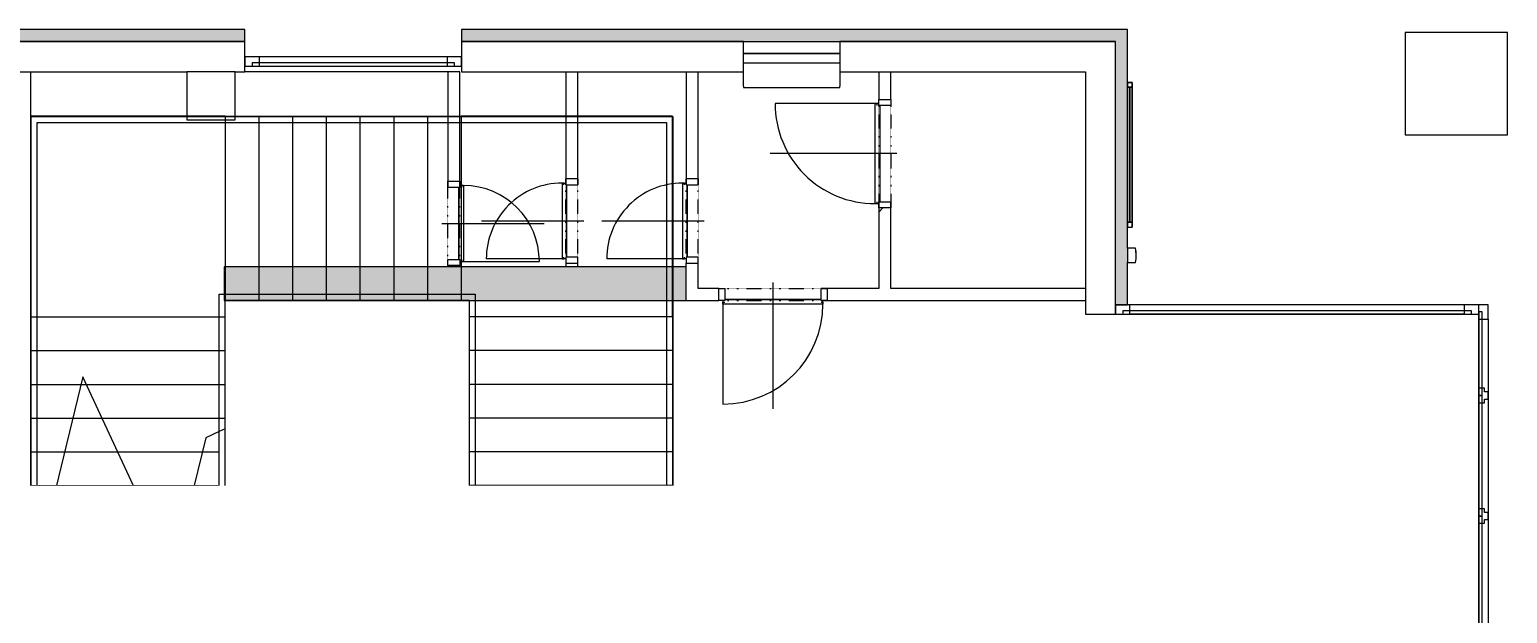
# Model space of a CAD drawing. Header units: millimetres. Extents: x -2861 to 222032, y -45352 to 20466.
# Drawn here: x 109674 to 121946, y 4064 to 8910 of the extents above; entities that cross this region are included whole.
import ezdxf

# ---------------------------------------------------------------- set-up
doc = ezdxf.new("R2010")
doc.units = ezdxf.units.MM
doc.linetypes.add('Čerchovaná se dvěma tečkami', pattern=[2.59, 1, -0.53, 0, -0.53, 0, -0.53])
for name, color, linetype, lineweight in [('A-DOOR', 31, 'Continuous', 13), ('A-DOOR-FRAM', 31, 'Continuous', 25), ('A-FLOR', 192, 'Continuous', 13), ('A-FLOR-HRAL', 11, 'Continuous', 13), ('A-GENM', 13, 'Continuous', 13), ('A-GLAZ', 151, 'Continuous', 13), ('A-GLAZ-CURT', 52, 'Continuous', 13), ('A-GLAZ-CWMG', 51, 'Continuous', 13), ('A-WALL', 113, 'Continuous', 13), ('A-WALL-PATT', 111, 'Continuous', 35), ('G-ANNO-TEXT', 231, 'Continuous', 9), ('S-COLS', 52, 'Continuous', 13), ('S-STRS', 31, 'Continuous', 13), ('S-STRS-MBND', 31, 'Continuous', 9)]:
    doc.layers.add(name, color=color, linetype=linetype, lineweight=lineweight)
doc.styles.add('Arial_3', font='arial.ttf', dxfattribs={"height": 5000})

# ---------------------------------------------------------------- blocks, each defined once
blk = doc.blocks.new('Betonový čtvercový sloup - 850 x 850-1550239-Mapka _ závislý 7')
at = {"layer": 'S-COLS', "lineweight": 9}
for p, q in [((425, 425), (-425, 425)), ((-425, 425), (-425, -425)), ((425, -425), (425, 425)), ((-425, -425), (425, -425))]:
    blk.add_line(p, q, dxfattribs=at)
blk = doc.blocks.new('ST_panel_sklo - ST_panel_sklo-2037201-Mapka _ závislý 7')
at = {"layer": 'A-GLAZ-CURT', "lineweight": 9}
for p, q in [((1448, 28), (-1448, 28)), ((-1448, 28), (-1448, 0)), ((-1448, 0), (1448, 0)), ((1448, 0), (1448, 28))]:
    blk.add_line(p, q, dxfattribs=at)
blk = doc.blocks.new('ST_panel_sklo - ST_panel_sklo-1403568-Mapka _ závislý 7')
at = {"layer": 'A-GLAZ-CURT', "lineweight": 9}
for p, q in [((500, 0), (-500, 0)), ((-500, 0), (-500, -28)), ((500, -28), (500, 0)), ((-500, -28), (500, -28))]:
    blk.add_line(p, q, dxfattribs=at)
blk = doc.blocks.new('ST_panel_sklo - ST_panel_sklo-2042996-Mapka _ závislý 7')
at = {"layer": 'A-GLAZ-CURT', "lineweight": 9}
for p, q in [((347, 0), (-347, 0)), ((-347, 0), (-347, -28)), ((347, -28), (347, 0)), ((-347, -28), (347, -28))]:
    blk.add_line(p, q, dxfattribs=at)
blk = doc.blocks.new('OKNO_1k - OKNO_1k_800x900-2034290-Mapka _ závislý 7')
at = {"layer": 'A-GLAZ', "lineweight": 9}
for p, q in [((-400, 126), (400, 126)), ((-400, 25), (-400, 126)), ((400, 126), (400, 25)), ((400, 25), (-400, 25)), ((-400, 25), (400, 25)), ((-400, -55), (-400, 25)), ((400, 25), (400, -55)), ((400, -55), (-400, -55))]:
    blk.add_line(p, q, dxfattribs=at)
blk = doc.blocks.new('parapet s nosem_vnitní - parapet s nosem_vnitní-1280353-Mapka _ závislý 7')
at = {"layer": 'A-GENM', "lineweight": 9}
for p, q in [((-400, -190), (-400, 0)), ((400, 0), (400, -190)), ((-400, -190), (-400, -200)), ((-400, -200), (400, -200)), ((-400, -200), (400, -200)), ((400, -200), (400, -190))]:
    blk.add_line(p, q, dxfattribs=at)
blk = doc.blocks.new('DPS_panel_plný - DPS_panel_plný-1380643-Mapka _ závislý 7')
at = {"layer": 'A-GLAZ-CURT', "lineweight": 9}
for p, q in [((840, 28), (-840, 28)), ((-840, 28), (-840, 0)), ((-840, 0), (840, 0)), ((840, 0), (840, 28))]:
    blk.add_line(p, q, dxfattribs=at)
blk = doc.blocks.new('Rectangular Mullion - Rectangular Mullion-Loc wall 49 Bottom 120mm 02-1380641-Mapka _ závislý 7')
at = {"layer": 'A-GLAZ-CWMG', "lineweight": 9}
for p, q in [((20783, 8685), (19223, 8685)), ((20783, 8605), (19223, 8605))]:
    blk.add_line(p, q, dxfattribs=at)
blk = doc.blocks.new('Rectangular Mullion - Rectangular Mullion-Loc wall 49 Bottom 120mm 02-1380644-Mapka _ závislý 7')
at = {"layer": 'A-GLAZ-CWMG', "lineweight": 9}
for p, q in [((-120, -79), (-120, 1)), ((-120, 1), (0, 1)), ((0, 1), (0, -79)), ((0, -79), (-120, -79))]:
    blk.add_line(p, q, dxfattribs=at)
blk = doc.blocks.new('Rectangular Mullion - Rectangular Mullion-Loc wall 49 Bottom 120mm 02-1380654-Mapka _ závislý 7')
at = {"layer": 'A-GLAZ-CWMG', "lineweight": 9}
for p, q in [((0, 1), (-120, 1)), ((-120, 1), (-120, -79)), ((0, -79), (0, 1)), ((-120, -79), (0, -79))]:
    blk.add_line(p, q, dxfattribs=at)
blk = doc.blocks.new('Rectangular Mullion - Rectangular Mullion-Loc wall 49 Bottom 120mm 02-1403882-Mapka _ závislý 7')
at = {"layer": 'A-GLAZ-CWMG', "lineweight": 9}
for p, q in [((29347, 5813), (29347, 4933)), ((29427, 5873), (29427, 4873))]:
    blk.add_line(p, q, dxfattribs=at)
blk = doc.blocks.new('Rectangular Mullion - Rectangular Mullion-Loc wall 49 Bottom 120mm 02-2042995-Mapka _ závislý 7')
at = {"layer": 'A-GLAZ-CWMG', "lineweight": 9}
for p, q in [((29347, 6507), (29347, 5933)), ((29427, 6507), (29427, 5873))]:
    blk.add_line(p, q, dxfattribs=at)
blk = doc.blocks.new('Rectangular Mullion - Rectangular Mullion-Loc wall 49 Bottom 120mm 02-1403919-Mapka _ závislý 7')
at = {"layer": 'A-GLAZ-CWMG', "lineweight": 9}
for p, q in [((-120, -1), (-120, 79)), ((-120, 79), (0, 79)), ((0, 79), (0, -1)), ((0, -1), (-120, -1))]:
    blk.add_line(p, q, dxfattribs=at)
blk = doc.blocks.new('Rectangular Mullion - Rectangular Mullion-Loc wall 49 Bottom 120mm-1403881-Mapka _ závislý 7')
at = {"layer": 'A-GLAZ-CWMG', "lineweight": 9}
for p, q in [((-60, -1), (-60, 49)), ((-60, 49), (-30, 49)), ((-30, 49), (-30, 79)), ((-30, 79), (30, 79)), ((30, 79), (30, 49)), ((30, 49), (60, 49)), ((60, 49), (60, -1)), ((60, -1), (-60, -1))]:
    blk.add_line(p, q, dxfattribs=at)
blk = doc.blocks.new('Rectangular Mullion - Rectangular Mullion-Loc wall 49 Bottom 120mm-V145-Mapka _ závislý 7')
at = {"layer": 'A-GLAZ-CWMG', "lineweight": 9}
for p, q in [((-60, -1), (-60, 49)), ((-60, 49), (-30, 49)), ((-30, 49), (-30, 79)), ((-30, 79), (30, 79)), ((30, 79), (30, 49)), ((30, 49), (60, 49)), ((60, 49), (60, -1)), ((60, -1), (-60, -1))]:
    blk.add_line(p, q, dxfattribs=at)
blk = doc.blocks.new('Rectangular Mullion - Rectangular Mullion-Loc wall 49 Bottom 120mm 02-2037200-Mapka _ závislý 7')
at = {"layer": 'A-GLAZ-CWMG', "lineweight": 9}
for p, q in [((29228, 6627), (26452, 6627)), ((29228, 6547), (26452, 6547))]:
    blk.add_line(p, q, dxfattribs=at)
blk = doc.blocks.new('Rectangular Mullion - Rectangular Mullion-Loc wall 49 Bottom 120mm 02-1403604-Mapka _ závislý 7')
at = {"layer": 'A-GLAZ-CWMG', "lineweight": 9}
for p, q in [((-120, -79), (-120, 1)), ((-120, 1), (0, 1)), ((0, 1), (0, -79)), ((0, -79), (-120, -79))]:
    blk.add_line(p, q, dxfattribs=at)
blk = doc.blocks.new('Rectangular Mullion - Rectangular Mullion-Loc wall 49 Bottom 120mm 02-1403605-Mapka _ závislý 7')
at = {"layer": 'A-GLAZ-CWMG', "lineweight": 9}
for p, q in [((0, 1), (-120, 1)), ((-120, 1), (-120, -79)), ((0, -79), (0, 1)), ((-120, -79), (0, -79))]:
    blk.add_line(p, q, dxfattribs=at)
blk = doc.blocks.new('Informační tabule - Informační tabule-1630104-Mapka _ závislý 7')
at = {"layer": 'A-GENM', "lineweight": 9}
for p, q in [((26432, 8471), (26432, 7271)), ((26432, 7271), (26432, 8471)), ((26472, 8471), (26432, 8471)), ((26432, 8471), (26472, 8471)), ((26472, 8471), (26472, 7271)), ((26472, 7271), (26472, 8471)), ((26432, 8431), (26432, 7311)), ((26432, 7311), (26432, 8431)), ((26452, 8431), (26432, 8431)), ((26432, 8431), (26452, 8431)), ((26432, 8431), (26432, 7311)), ((26432, 7311), (26432, 8431)), ((26472, 8431), (26432, 8431)), ((26432, 8431), (26472, 8431)), ((26452, 8431), (26452, 7311)), ((26452, 7311), (26452, 8431)), ((26472, 8431), (26452, 8431)), ((26452, 8431), (26472, 8431)), ((26452, 8431), (26452, 7311)), ((26452, 7311), (26452, 8431)), ((26472, 8431), (26472, 7311)), ((26472, 7311), (26472, 8431)), ((26472, 8431), (26472, 7311)), ((26472, 7311), (26472, 8431)), ((26452, 7311), (26432, 7311)), ((26452, 7311), (26432, 7311)), ((26432, 7311), (26472, 7311)), ((26432, 7311), (26472, 7311)), ((26432, 7271), (26472, 7271)), ((26432, 7271), (26472, 7271)), ((26472, 7311), (26452, 7311)), ((26472, 7311), (26452, 7311))]:
    blk.add_line(p, q, dxfattribs=at)
blk = doc.blocks.new('Nástěnný zvonek - Typ 1-1638298-Mapka _ závislý 7')
at = {"layer": 'A-GENM', "lineweight": 9}
for p, q in [((65, 141), (65, 75)), ((185, 75), (185, 142)), ((65, 75), (185, 75))]:
    blk.add_line(p, q, dxfattribs=at)
for start, end in [(78.4414, 102.2316), (81.0091, 99.6582), (81.0091, 99.6582), (81.0091, 99.6582), (81.0091, 99.6582), (81.0091, 99.6582), (81.0091, 99.6582), (81.0091, 99.6582), (81.0091, 99.6582), (81.0091, 99.6582), (81.0091, 99.6582), (81.0091, 99.6582), (81.0091, 99.6582), (81.0091, 99.6582), (81.0091, 99.6582), (81.0091, 99.6582), (81.0091, 99.6582)]:
    blk.add_arc((127, -144), 291, start, end, dxfattribs=at)
blk = doc.blocks.new('DVERE_1k_oblozka - DD03_01_600x1970_koupelna-1549500-Mapka _ závislý 7')
at = {"layer": 'A-DOOR', "lineweight": 9}
for p, q in [((0, -103), (0, 747)), ((-315, 47), (-315, 707)), ((-300, 47), (-350, 47)), ((-350, 47), (-350, -53)), ((315, 77), (-315, 77)), ((-315, 77), (-315, 62)), ((-315, 62), (-300, 62)), ((-300, -53), (-300, 47)), ((-300, 37), (300, 37)), ((205, 77), (-205, 77)), ((300, 62), (315, 62)), ((350, 47), (300, 47)), ((300, 47), (300, -53)), ((315, 62), (315, 77)), ((315, 77), (315, 47)), ((350, -53), (350, 47)), ((-350, -53), (-300, -53)), ((300, -53), (350, -53))]:
    blk.add_line(p, q, dxfattribs=at)
at = {"layer": 'A-DOOR', "linetype": 'Čerchovaná se dvěma tečkami', "lineweight": 9}
for p, q in [((-300, 47), (300, 47)), ((-300, -53), (300, -53))]:
    blk.add_line(p, q, dxfattribs=at)
at = {"layer": 'A-DOOR', "lineweight": 9}
blk.add_arc((-315, 77), 630, 360, 90, dxfattribs=at)
at = {"layer": 'A-DOOR-FRAM', "lineweight": 9}
for p, q in [((-300, 47), (-350, 47)), ((-300, -53), (-300, 47)), ((300, 47), (300, -53)), ((300, 47), (350, 47)), ((-350, -53), (-300, -53)), ((350, -53), (300, -53))]:
    blk.add_line(p, q, dxfattribs=at)
blk = doc.blocks.new('DVERE_1k_oblozka - DD03_01_600x1970_koupelna-1549499-Mapka _ závislý 7')
at = {"layer": 'A-DOOR', "lineweight": 9}
for p, q in [((-350, 53), (-300, 53)), ((-350, -47), (-350, 53)), ((-300, 53), (-300, -47)), ((0, 103), (0, -747)), ((300, 53), (350, 53)), ((300, -47), (300, 53)), ((350, 53), (350, -47)), ((-300, -47), (-350, -47)), ((-315, -47), (-315, -707)), ((-315, -62), (-300, -62)), ((-315, -77), (-315, -62)), ((315, -77), (-315, -77)), ((-300, -37), (300, -37)), ((205, -77), (-205, -77)), ((350, -47), (300, -47)), ((300, -62), (315, -62)), ((315, -77), (315, -47)), ((315, -62), (315, -77))]:
    blk.add_line(p, q, dxfattribs=at)
at = {"layer": 'A-DOOR', "linetype": 'Čerchovaná se dvěma tečkami', "lineweight": 9}
for p, q in [((-300, 53), (300, 53)), ((-300, -47), (300, -47))]:
    blk.add_line(p, q, dxfattribs=at)
at = {"layer": 'A-DOOR', "lineweight": 9}
blk.add_arc((-315, -77), 630, 270, 0, dxfattribs=at)
at = {"layer": 'A-DOOR-FRAM', "lineweight": 9}
for p, q in [((-350, 53), (-300, 53)), ((-300, 53), (-300, -47)), ((300, -47), (300, 53)), ((350, 53), (300, 53)), ((-300, -47), (-350, -47)), ((300, -47), (350, -47))]:
    blk.add_line(p, q, dxfattribs=at)
blk = doc.blocks.new('DVERE_1k_oblozka - DD03_01_800x1970_koupelna-1549492-Mapka _ závislý 7')
at = {"layer": 'A-DOOR', "lineweight": 9}
for p, q in [((-450, 53), (-400, 53)), ((-450, -47), (-450, 53)), ((-400, 53), (-400, -47)), ((0, 103), (0, -947)), ((400, 53), (450, 53)), ((400, -47), (400, 53)), ((450, 53), (450, -47)), ((-400, -47), (-450, -47)), ((-415, -47), (-415, -907)), ((-415, -62), (-400, -62)), ((-415, -77), (-415, -62)), ((415, -77), (-415, -77)), ((-400, -37), (400, -37)), ((305, -77), (-305, -77)), ((450, -47), (400, -47)), ((400, -62), (415, -62)), ((415, -77), (415, -47)), ((415, -62), (415, -77))]:
    blk.add_line(p, q, dxfattribs=at)
at = {"layer": 'A-DOOR', "linetype": 'Čerchovaná se dvěma tečkami', "lineweight": 9}
for p, q in [((-400, 53), (400, 53)), ((-400, -47), (400, -47))]:
    blk.add_line(p, q, dxfattribs=at)
at = {"layer": 'A-DOOR', "lineweight": 9}
blk.add_arc((-415, -77), 830, 270, 0, dxfattribs=at)
at = {"layer": 'A-DOOR-FRAM', "lineweight": 9}
for p, q in [((-450, 53), (-400, 53)), ((-400, 53), (-400, -47)), ((400, -47), (400, 53)), ((450, 53), (400, 53)), ((-400, -47), (-450, -47)), ((400, -47), (450, -47))]:
    blk.add_line(p, q, dxfattribs=at)
blk = doc.blocks.new('Typ horního madla - Horní madlo_Vnitřní_-2021614-Mapka _ závislý 7')
at = {"layer": 'A-FLOR-HRAL', "lineweight": 9}
for p, q in [((18888, 6715), (19013, 6715)), ((18888, 6590), (18888, 6715)), ((18938, 6665), (19013, 6665)), ((18938, 6590), (18938, 6665)), ((19013, 6715), (20898, 6715)), ((19013, 6665), (20898, 6665)), ((20898, 6715), (21015, 6715)), ((20898, 6665), (20965, 6665)), ((20965, 6665), (20965, 6526)), ((21015, 6715), (21015, 6526)), ((18888, 6526), (18888, 6590)), ((18888, 5574), (18888, 6526)), ((18938, 6526), (18938, 6590)), ((18938, 5597), (18938, 6526)), ((20965, 6526), (20965, 4846)), ((21015, 6526), (21015, 4846)), ((18938, 5597), (18888, 5574)), ((18888, 4846), (18888, 5574)), ((18938, 4846), (18938, 5597)), ((18888, 4846), (18938, 4846)), ((21015, 4846), (20965, 4846))]:
    blk.add_line(p, q, dxfattribs=at)
blk = doc.blocks.new('Typ horního madla - Horní madlo_Vnitřní_-2021630-Mapka _ závislý 7')
at = {"layer": 'A-FLOR-HRAL', "lineweight": 9}
for p, q in [((17327, 8190), (18658, 8190)), ((17327, 6526), (17327, 8190)), ((17377, 8140), (18658, 8140)), ((17377, 6526), (17377, 8140)), ((18658, 8190), (20898, 8190)), ((18658, 8140), (20898, 8140)), ((20898, 8190), (22655, 8190)), ((20898, 8140), (22605, 8140)), ((22605, 8140), (22605, 6806)), ((22655, 8190), (22655, 6806)), ((22605, 6806), (22605, 4846)), ((22655, 6806), (22655, 4846)), ((17327, 4846), (17327, 6526)), ((17377, 4869), (17377, 6526)), ((17377, 4869), (17327, 4846)), ((17327, 4846), (17377, 4846)), ((17327, 4846), (17327, 4846)), ((17377, 4846), (17377, 4869)), ((22655, 4846), (22605, 4846))]:
    blk.add_line(p, q, dxfattribs=at)
blk = doc.blocks.new('Betonový čtvercový sloup - 400 x 400-V166-Mapka _ závislý 7')
at = {"layer": 'S-COLS', "lineweight": 9}
h = blk.add_hatch(dxfattribs=at)
h.set_pattern_fill('FP_155', color=256, style=0, pattern_type=2)
h.set_pattern_definition([(45, (-18821, -8360), (-7184, 7184), []), (45, (-15948, -8360), (-7184, 7184), []), (45, (-10200, -8360), (-4310.5, 10058), [4064, -2032, 67, -1965])])
h.paths.add_polyline_path([(-200, -200), (200, -200), (200, 200), (-200, 200)])
for p, q in [((200, 200), (-200, 200)), ((-200, 200), (-200, -200)), ((200, -200), (200, 200)), ((-200, -200), (200, -200))]:
    blk.add_line(p, q, dxfattribs=at)

msp = doc.modelspace()

# ---------------------------------------------------------------- hatches: boundary and pattern name
at = {"layer": 'A-WALL-PATT', "lineweight": 9}
h = msp.add_hatch(color=256, dxfattribs=at)
h.paths.add_polyline_path([(118791.2, 8810.3), (118791.2, 8910.3), (113261.9, 8910.3), (113261.9, 8810.3), (118691.2, 8810.3)])
h.paths.add_polyline_path([(102771.2, 8810.3), (111461.9, 8810.3), (111461.9, 8910.3), (102771.2, 8910.3)])
h = msp.add_hatch(dxfattribs=at)
h.set_pattern_fill('FP_91', color=256, angle=-315, style=0, pattern_type=2)
h.set_pattern_definition([(225, (109478, 8810), (5747.4, -5747.4), []), (180, (100320, 6118), (-5747.4, -5747.4), [1016, -10478.7]), (225, (99304, 6118), (5747.4, -5747.4), [1016, -7112]), (270, (98586, 5400), (5747.4, -5747.4), [1016, -10478.7]), (315, (98586, 4384), (5747.4, 5747.4), [1016, -7112]), (180, (100320, 3665.3), (-5747.4, -5747.4), [1016, -10478.7]), (225, (101039, 4384), (5747.4, -5747.4), [1016, -7112]), (270, (101038.7, 5400), (5747.4, -5747.4), [1016, -10478.7]), (315, (100320, 6118), (5747.4, 5747.4), [1016, -7112]), (225, (97657, 2736.5), (5747.4, -5747.4), [2032, -6096])])
h.paths.add_polyline_path([(118441.2, 8560.3), (118691.2, 8560.3), (118691.2, 8810.3), (116402.6, 8810.3), (116402.6, 8560.3), (116824.8, 8560.3)])
h.paths.add_polyline_path([(103121.2, 8560.3), (105801.7, 8560.3), (105801.7, 8810.3), (102871.2, 8810.3), (102871.2, 8560.3)])
h.paths.add_polyline_path([(107021.7, 8560.3), (107021.7, 8810.3), (106601.7, 8810.3), (106601.7, 8560.3), (106936.3, 8560.3)])
h.paths.add_polyline_path([(114126.3, 8560.3), (115602.6, 8560.3), (115602.6, 8810.3), (113261.9, 8810.3), (113261.9, 8560.3)])
h.paths.add_polyline_path([(107821.7, 8560.3), (108271.7, 8577.6), (108271.7, 8810.3), (107821.7, 8810.3), (107821.7, 8604.7)])
h.paths.add_polyline_path([(109071.7, 8560.3), (111461.9, 8560.3), (111461.9, 8810.3), (109071.7, 8810.3), (109071.7, 8630.3)])
for points in [[(118791.2, 6626.8), (118791.2, 8810.3), (118691.2, 8810.3), (118691.2, 6626.8)], [(114226.3, 6661.4), (115126.3, 6661.4), (115126.3, 6941.4), (111290.5, 6941.4), (111290.5, 6661.4), (114126.3, 6661.4)]]:
    msp.add_hatch(color=256, dxfattribs=at).paths.add_polyline_path(points)
h = msp.add_hatch(dxfattribs=at)
h.set_pattern_fill('FP_73', color=256, style=0, pattern_type=2)
h.set_pattern_definition([(45, (92359, 0), (-4242.6, 4242.6), [])])
h.paths.add_polyline_path([(116824.8, 6761.4), (116824.8, 7430.3), (116724.8, 7430.3), (116724.8, 6761.4)])
h.paths.add_polyline_path([(116824.8, 8330.3), (116824.8, 8560.3), (116724.8, 8560.3), (116724.8, 8330.3)])
h = msp.add_hatch(dxfattribs=at)
h.set_pattern_fill('FP_122', color=256, angle=45, style=0, pattern_type=2)
h.set_pattern_definition([(135, (118691, 10428), (-5747, -5747), []), (90, (115999, 19585.7), (-5747.4, 5747.4), [1016, -10478.7]), (135, (115999, 20602), (-5747.4, -5747.4), [1016, -7112]), (180, (115280.6, 21320), (-5747.4, -5747.4), [1016, -10478.7]), (225, (114265, 21320), (5747.4, -5747.4), [1016, -7112]), (90, (113546, 19585.7), (-5747.4, 5747.4), [1016, -10478.7]), (135, (114265, 18867), (-5747.4, -5747.4), [1016, -7112]), (180, (115280.6, 18867), (-5747.4, -5747.4), [1016, -10478.7]), (225, (115999, 19586), (5747.4, -5747.4), [1016, -7112]), (135, (112617, 22249), (-5747.4, -5747.4), [2032, -6096])])
h.paths.add_polyline_path([(118441.2, 6547.8), (118691.2, 6547.8), (118691.2, 8560.3), (118441.2, 8560.3), (118441.2, 6661.4)])

# ---------------------------------------------------------------- linework, layer by layer
at = {"layer": 'A-FLOR', "lineweight": 9}
msp.add_line((113147.4, 8560.3), (111461.9, 8560.3), dxfattribs=at)
at = {"layer": 'A-WALL', "lineweight": 9}
for p, q in [((111461.9, 8910.3), (102771.2, 8910.3)), ((111461.9, 8560.3), (111461.9, 8910.3)), ((118791.2, 8910.3), (113261.9, 8910.3)), ((113261.9, 8910.3), (113261.9, 8560.3)), ((118791.2, 7096.8), (118791.2, 8910.3)), ((109071.7, 8810.3), (111461.9, 8810.3)), ((111461.9, 8810.3), (109071.7, 8810.3)), ((113261.9, 8810.3), (115602.6, 8810.3)), ((115602.6, 8810.3), (113261.9, 8810.3)), ((116402.6, 8810.3), (118691.2, 8810.3)), ((118691.2, 8810.3), (116402.6, 8810.3)), ((118691.2, 6547.8), (118691.2, 8810.3)), ((109071.7, 8560.3), (110980.5, 8560.3)), ((109685.5, 4725.3), (109685.5, 8560.3)), ((111380.5, 8560.3), (111461.9, 8560.3)), ((113247.4, 8560.3), (113147.4, 8560.3)), ((113147.4, 8560.3), (113147.4, 7650.8)), ((113247.4, 7650.8), (113247.4, 8560.3)), ((113261.9, 8560.3), (115602.6, 8560.3)), ((114126.3, 8560.3), (114126.3, 7671.4)), ((114226.3, 7671.4), (114226.3, 8560.3)), ((115126.3, 8560.3), (115126.3, 7671.4)), ((115226.3, 7671.4), (115226.3, 8560.3)), ((116402.6, 8560.3), (118441.2, 8560.3)), ((116724.8, 8560.3), (116724.8, 8330.3)), ((116824.8, 8330.3), (116824.8, 8560.3)), ((118441.2, 8560.3), (118441.2, 6547.8)), ((116724.8, 7430.3), (116724.8, 6761.4)), ((116824.8, 6761.4), (116824.8, 7430.3)), ((115126.3, 6941.4), (111290.5, 6941.4)), ((111290.5, 6941.4), (111290.5, 6661.4)), ((113147.4, 6950.8), (113147.4, 6941.4)), ((113247.4, 6941.4), (113247.4, 6950.8)), ((114126.3, 6971.4), (114126.3, 6941.4)), ((114226.3, 6941.4), (114226.3, 6971.4)), ((115126.3, 6661.4), (115126.3, 6971.4)), ((115226.3, 6761.4), (115226.3, 6971.4)), ((118791.2, 6626.8), (118791.2, 6976.8)), ((115396.3, 6761.4), (115226.3, 6761.4)), ((116724.8, 6761.4), (116296.3, 6761.4)), ((118441.2, 6761.4), (116824.8, 6761.4)), ((111290.5, 6661.4), (115126.3, 6661.4)), ((115126.3, 6661.4), (115396.3, 6661.4)), ((116296.3, 6661.4), (118441.2, 6661.4)), ((118441.2, 6547.8), (118691.2, 6547.8)), ((118691.2, 6626.8), (118791.2, 6626.8)), ((109560.5, 4725.3), (109685.5, 4725.3))]:
    msp.add_line(p, q, dxfattribs=at)
at = {"layer": 'S-STRS', "lineweight": 9}
for p, q in [((110100.6, 5965.7), (110144.6, 5965.7)), ((110100.6, 5965.7), (110144.6, 5965.7)), ((110032.6, 5685.7), (110275.1, 5685.7)), ((110032.6, 5685.7), (110275.1, 5685.7)), ((111297.6, 5405.7), (111297.6, 5597.5)), ((109964.5, 5405.7), (110405.7, 5405.7)), ((109964.5, 5405.7), (110405.7, 5405.7)), ((111108.1, 5405.7), (111247.2, 5405.7)), ((111108.1, 5405.7), (111247.2, 5405.7)), ((111297.6, 5125.7), (111297.6, 5405.7)), ((109896.5, 5125.7), (110536.3, 5125.7)), ((109896.5, 5125.7), (110536.3, 5125.7)), ((111040, 5125.7), (111247.2, 5125.7)), ((111040, 5125.7), (111247.2, 5125.7)), ((111297.6, 4845.7), (111297.6, 5125.7)), ((109685.5, 4845.7), (110666.8, 4845.7)), ((109685.5, 4845.7), (110666.8, 4845.7)), ((110972, 4845.7), (111247.2, 4845.7)), ((110972, 4845.7), (111247.2, 4845.7))]:
    msp.add_line(p, q, dxfattribs=at)
at = {"layer": 'S-STRS-MBND'}
for p, q in [((109685.5, 8190.4), (109685.5, 6525.7)), ((111297.6, 8190.4), (109685.5, 8190.4)), ((111297.6, 8190.4), (111297.6, 6664.5)), ((111297.6, 8190.4), (113257.6, 8190.4)), ((111297.6, 8190.4), (111297.6, 6664.5)), ((111577.6, 8190.4), (111577.6, 6664.5)), ((111577.6, 8190.4), (111577.6, 6664.5)), ((111857.6, 8190.4), (111857.6, 6664.5)), ((111857.6, 8190.4), (111857.6, 6664.5)), ((112137.6, 8190.4), (112137.6, 6664.5)), ((112137.6, 8190.4), (112137.6, 6664.5)), ((112417.6, 8190.4), (112417.6, 6664.5)), ((112417.6, 8190.4), (112417.6, 6664.5)), ((112697.6, 8190.4), (112697.6, 6664.5)), ((112697.6, 8190.4), (112697.6, 6664.5)), ((112977.6, 8190.4), (112977.6, 6664.5)), ((112977.6, 8190.4), (112977.6, 6664.5)), ((115014.1, 8190.4), (113257.6, 8190.4)), ((113257.6, 8190.4), (113257.6, 6664.5)), ((113257.6, 8190.4), (113257.6, 6664.5)), ((115014.1, 6525.7), (115014.1, 8190.4)), ((111297.6, 6525.7), (111297.6, 6664.5)), ((111297.6, 6664.5), (113257.6, 6664.5)), ((113257.6, 6664.5), (113323.4, 6664.5)), ((113323.4, 6664.5), (113323.4, 6525.7)), ((109685.5, 6525.7), (111297.6, 6525.7)), ((109685.5, 4886.8), (109685.5, 6525.7)), ((109685.5, 6525.7), (111297.6, 6525.7)), ((111297.6, 5597.5), (111297.6, 6525.7)), ((115014.1, 6525.7), (113323.4, 6525.7)), ((113323.4, 6525.7), (113323.4, 4845.7)), ((115014.1, 6525.7), (113323.4, 6525.7)), ((115014.1, 6525.7), (115014.1, 4845.7)), ((109685.5, 6245.7), (111297.6, 6245.7)), ((109685.5, 6245.7), (111297.6, 6245.7)), ((115014.1, 6245.7), (113323.4, 6245.7)), ((115014.1, 6245.7), (113323.4, 6245.7)), ((110115.7, 6027.7), (109846.7, 4920.9)), ((110867.4, 4415.5), (110115.7, 6027.7)), ((109685.5, 5965.7), (110100.6, 5965.7)), ((109685.5, 5965.7), (110100.6, 5965.7)), ((110144.6, 5965.7), (111297.6, 5965.7)), ((110144.6, 5965.7), (111297.6, 5965.7)), ((115014.1, 5965.7), (113323.4, 5965.7)), ((115014.1, 5965.7), (113323.4, 5965.7)), ((109685.5, 5685.7), (110032.6, 5685.7)), ((109685.5, 5685.7), (110032.6, 5685.7)), ((110275.1, 5685.7), (111297.6, 5685.7)), ((110275.1, 5685.7), (111297.6, 5685.7)), ((115014.1, 5685.7), (113323.4, 5685.7)), ((115014.1, 5685.7), (113323.4, 5685.7)), ((111247.2, 5574), (111136.4, 5522.3)), ((109685.5, 5405.7), (109964.5, 5405.7)), ((109685.5, 5405.7), (109964.5, 5405.7)), ((110405.7, 5405.7), (111108.1, 5405.7)), ((110405.7, 5405.7), (111108.1, 5405.7)), ((111136.4, 5522.3), (110867.4, 4415.5)), ((115014.1, 5405.7), (113323.4, 5405.7)), ((115014.1, 5405.7), (113323.4, 5405.7)), ((109685.5, 5125.7), (109896.5, 5125.7)), ((109685.5, 5125.7), (109896.5, 5125.7)), ((110536.3, 5125.7), (111040, 5125.7)), ((110536.3, 5125.7), (111040, 5125.7)), ((115014.1, 5125.7), (113323.4, 5125.7)), ((115014.1, 5125.7), (113323.4, 5125.7)), ((109846.7, 4920.9), (109685.5, 4845.7)), ((110666.8, 4845.7), (110972, 4845.7)), ((110666.8, 4845.7), (110972, 4845.7)), ((115014.1, 4845.7), (113323.4, 4845.7))]:
    msp.add_line(p, q, dxfattribs=at)

# ---------------------------------------------------------------- block references
at = {"layer": 'A-DOOR', "lineweight": 9}
for name, p, rotation in [('DVERE_1k_oblozka - DD03_01_800x1970_koupelna-1549492-Mapka _ závislý 7', (116771.9, 7880.3), 269.9999999999999), ('DVERE_1k_oblozka - DD03_01_600x1970_koupelna-1549499-Mapka _ závislý 7', (113200.3, 7300.8), 89.9999999999999), ('DVERE_1k_oblozka - DD03_01_600x1970_koupelna-1549500-Mapka _ závislý 7', (114173.4, 7321.4), 89.9999999999999), ('DVERE_1k_oblozka - DD03_01_600x1970_koupelna-1549500-Mapka _ závislý 7', (115173.4, 7321.4), 89.9999999999999)]:
    msp.add_blockref(name, p, dxfattribs=dict(at, rotation=rotation))
msp.add_blockref('DVERE_1k_oblozka - DD03_01_800x1970_koupelna-1549492-Mapka _ závislý 7', (115846.3, 6708.6), dxfattribs=at)
at = {"layer": 'A-FLOR-HRAL', "lineweight": 9}
for name in ['Typ horního madla - Horní madlo_Vnitřní_-2021630-Mapka _ závislý 7', 'Typ horního madla - Horní madlo_Vnitřní_-2021614-Mapka _ závislý 7']:
    msp.add_blockref(name, (92359.2, 0), dxfattribs=at)
at = {"layer": 'A-GENM', "lineweight": 9}
for name, p in [('parapet s nosem_vnitní - parapet s nosem_vnitní-1280353-Mapka _ závislý 7', (116002.6, 8630.3)), ('Informační tabule - Informační tabule-1630104-Mapka _ závislý 7', (92359.2, 0))]:
    msp.add_blockref(name, p, dxfattribs=at)
at = {"layer": 'A-GENM', "lineweight": 9, "rotation": 270.0000000000001}
msp.add_blockref('Nástěnný zvonek - Typ 1-1638298-Mapka _ závislý 7', (118716.2, 7161.8), dxfattribs=at)
at = {"layer": 'A-GLAZ', "lineweight": 9}
msp.add_blockref('OKNO_1k - OKNO_1k_800x900-2034290-Mapka _ závislý 7', (116002.6, 8685.3), dxfattribs=at)
at = {"layer": 'A-GLAZ-CURT', "lineweight": 9}
for name, p in [('DPS_panel_plný - DPS_panel_plný-1380643-Mapka _ závislý 7', (112361.9, 8606.3)), ('ST_panel_sklo - ST_panel_sklo-2037201-Mapka _ závislý 7', (120199.4, 6547.8))]:
    msp.add_blockref(name, p, dxfattribs=at)
for name, p, rotation in [('ST_panel_sklo - ST_panel_sklo-2042996-Mapka _ závislý 7', (121707.6, 6219.8), 90.00000000000014), ('ST_panel_sklo - ST_panel_sklo-1403568-Mapka _ závislý 7', (121707.6, 5372.8), 90.0000000000001), ('ST_panel_sklo - ST_panel_sklo-1403568-Mapka _ závislý 7', (121707.6, 4372.8), 90.0000000000001)]:
    msp.add_blockref(name, p, dxfattribs=dict(at, rotation=rotation))
at = {"layer": 'A-GLAZ-CWMG', "lineweight": 9, "rotation": 180}
for name, p in [('Rectangular Mullion - Rectangular Mullion-Loc wall 49 Bottom 120mm 02-1380654-Mapka _ závislý 7', (111461.9, 8606.3)), ('Rectangular Mullion - Rectangular Mullion-Loc wall 49 Bottom 120mm 02-1403605-Mapka _ závislý 7', (118691.2, 6547.8))]:
    msp.add_blockref(name, p, dxfattribs=at)
at = {"layer": 'A-GLAZ-CWMG', "lineweight": 9}
for name, p in [('Rectangular Mullion - Rectangular Mullion-Loc wall 49 Bottom 120mm 02-1380641-Mapka _ závislý 7', (92359.2, 0)), ('Rectangular Mullion - Rectangular Mullion-Loc wall 49 Bottom 120mm 02-2037200-Mapka _ závislý 7', (92359.2, 0)), ('Rectangular Mullion - Rectangular Mullion-Loc wall 49 Bottom 120mm 02-2042995-Mapka _ závislý 7', (92359.2, 0)), ('Rectangular Mullion - Rectangular Mullion-Loc wall 49 Bottom 120mm 02-1403882-Mapka _ závislý 7', (92359.2, 0)), ('Rectangular Mullion - Rectangular Mullion-Loc wall 49 Bottom 120mm 02-1403882-Mapka _ závislý 7', (92359.2, -1000))]:
    msp.add_blockref(name, p, dxfattribs=at)
at = {"layer": 'A-GLAZ-CWMG', "lineweight": 9, "extrusion": (0, 0, -1)}
for name, p, rotation in [('Rectangular Mullion - Rectangular Mullion-Loc wall 49 Bottom 120mm 02-1380644-Mapka _ závislý 7', (-113261.9, 8606.3), 180), ('Rectangular Mullion - Rectangular Mullion-Loc wall 49 Bottom 120mm 02-1403604-Mapka _ závislý 7', (-121707.6, 6547.8), 180), ('Rectangular Mullion - Rectangular Mullion-Loc wall 49 Bottom 120mm 02-1403919-Mapka _ závislý 7', (-121707.6, 6626.8), 89.99999999999987), ('Rectangular Mullion - Rectangular Mullion-Loc wall 49 Bottom 120mm-V145-Mapka _ závislý 7', (-121707.6, 5872.8), 89.99999999999991), ('Rectangular Mullion - Rectangular Mullion-Loc wall 49 Bottom 120mm-1403881-Mapka _ závislý 7', (-121707.6, 4872.8), 89.99999999999991)]:
    msp.add_blockref(name, p, dxfattribs=dict(at, rotation=rotation))
at = {"layer": 'S-COLS', "lineweight": 9}
for name, p in [('Betonový čtvercový sloup - 850 x 850-1550239-Mapka _ závislý 7', (121521.2, 8460.3)), ('Betonový čtvercový sloup - 400 x 400-V166-Mapka _ závislý 7', (111180.5, 8360.3))]:
    msp.add_blockref(name, p, dxfattribs=at)

# ---------------------------------------------------------------- next in the draw order: texts
at = {"layer": 'G-ANNO-TEXT', "color": 7, "insert": (107689.2, 3875.6), "char_height": 5000, "width": 11704.638, "attachment_point": 1, "style": 'Arial_3', "bg_fill": 3, "box_fill_scale": 1.25, "bg_fill_color": 256, "bg_fill_true_color": 13158600, "bg_fill_transparency": 0}
msp.add_mtext('"A"', dxfattribs=at)

doc.saveas('drawing.dxf')
